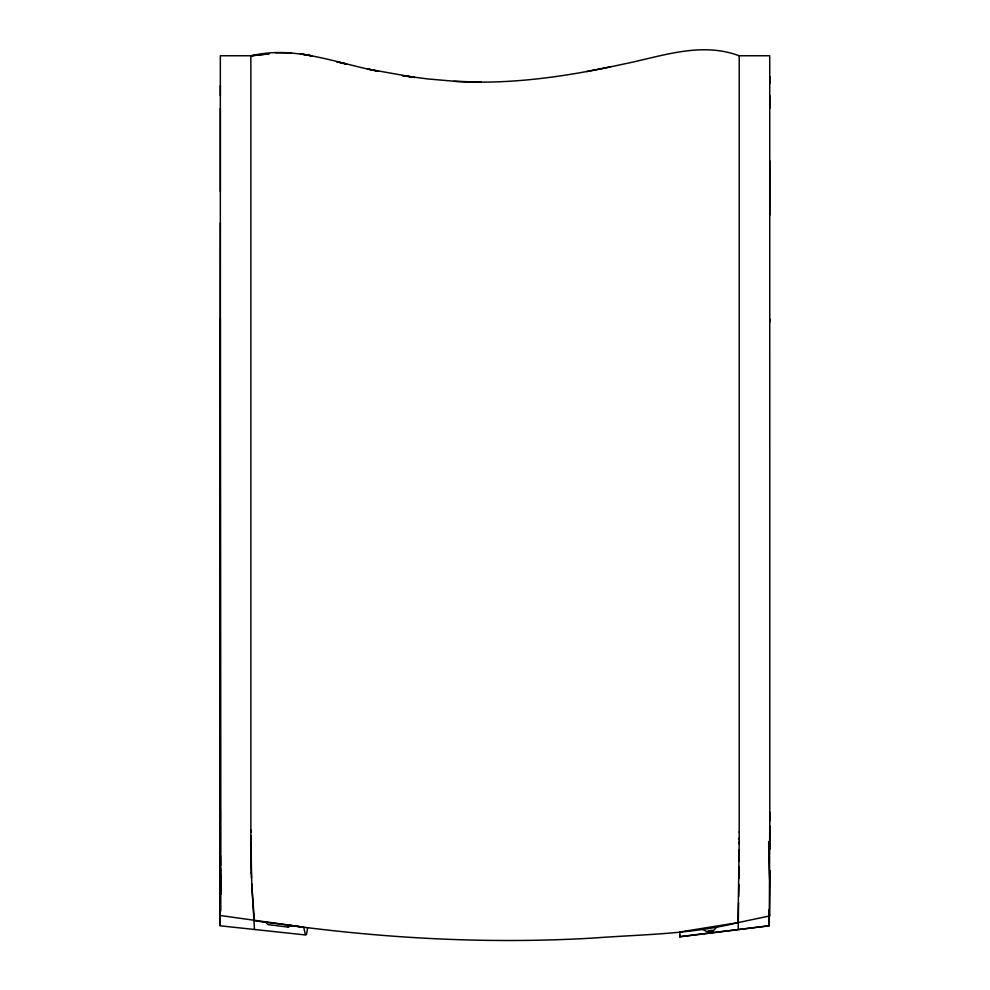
<?xml version="1.0" encoding="UTF-8"?>
<svg xmlns="http://www.w3.org/2000/svg" width="990" height="990" viewBox="0 0 990 990"><rect width="100%" height="100%" fill="white"/><g stroke="black" fill="none" stroke-linecap="round" stroke-linejoin="round"><path stroke-width="1.49" d="M220.337 825.87L220.015 925.489L220.337 222.985M220.337 820.982L220.337 810.365M220.337 191.553L220.337 108.368M220.337 95.671L220.337 85.511M739.208 832.07L739.208 55.762L769.737 55.762L769.799 849.494M739.208 839.829L739.208 831.947M739.208 844.049L739.208 838.122M769.737 825.87L769.279 925.427L769.082 912.211M769.737 820.982L769.737 812.171M769.725 215.164L769.737 160.776M769.737 108.368L769.737 95.671M769.737 83.779L769.737 76.465M739.208 841.76L738.095 918.72M769.725 322.022L769.737 318.941M739.196 849.878L739.146 861.374M739.109 867.091L738.998 878.6M738.911 884.454L738.688 896.482M738.552 902.707L738.218 928.471M738.07 919.685L737.971 922.63C690.933 934.374 641.978 934.399 593.901 938.013C495.656 943.829 397.052 939.213 299.5 926.677M679.709 934.919L679.784 936.701L679.932 931.974L737.971 922.63L769.614 915.936L770.171 870.42M307.642 927.717L306.529 934.213L305.217 934.115L303.72 927.172L220.263 915.515M274.626 925.427L288.189 927.11L290.379 925.65L299.388 926.665L296.084 926.207M716.612 927.197L713.345 930.786M288.189 927.11L290.503 925.254M707.652 931.429C711.476 929.288 717.688 930.909 707.652 931.615M453.952 81.316C510.518 84.892 567.047 76.478 622.178 64.362C660.454 56.789 700.512 41.209 739.208 55.786M610.669 66.837L586.464 71.577M250.866 55.786L269.156 53.794L250.866 55.886C294.253 45.082 336.55 63.36 378.625 71.305L367.426 68.991L414.785 77.43L402.348 75.624L427.556 78.915L453.952 81.23L481.19 82.195L467.478 81.898M679.759 936.862L769.317 925.774L679.734 936.614M275.579 52.742L290.949 52.718M264.652 922.173L263.909 922.098A35.108 8.229 7 0 0 262.907 922.012L254.393 920.564L251.794 885.518L250.878 841.76M305.898 935.005L220.04 925.786M268.03 924.648L274.044 925.353M263.105 922.037L263.885 922.123A11.571 2.685 7 0 1 264.899 922.259C267.77 921.863 268.426 927.308 266.731 922.16M295.738 926.157L293.981 925.935A23.018 5.148 7 0 0 293.473 925.873M288.399 925.081L266.854 922.408A48.151 11.249 7 0 0 264.652 922.16M289.191 925.192L293.102 925.724M702.257 929.177L706.167 931.256A10.296 10.234 -87.3 0 0 707.392 931.664M768.735 909.959L769.614 915.936M251.72 883.946L254.467 929.486M220.337 318.941L220.795 911.06M221.265 894.218L220.547 870.532M251.299 872.561L251.485 878.229M220.263 853.578L220.275 855.298M250.866 839.817L250.866 835.907M220.349 853.083L220.337 832.355M250.866 829.942L250.965 855.583A46.79 2.265 89.4 0 0 251.237 873.18M250.866 832.07L250.866 55.762L220.337 55.762L220.337 830.907M769.911 882.647A34.984 1.708 89.1 0 1 768.723 841.549M220.621 865.582A33.759 0.903 89.8 0 1 220.535 855.372M220.523 870.878A36.321 1.213 89.8 0 1 220.461 867.587M311.899 55.861L300.552 53.831L311.899 55.861M346.537 64.102L336.922 61.788L346.537 64.102"/></g></svg>
